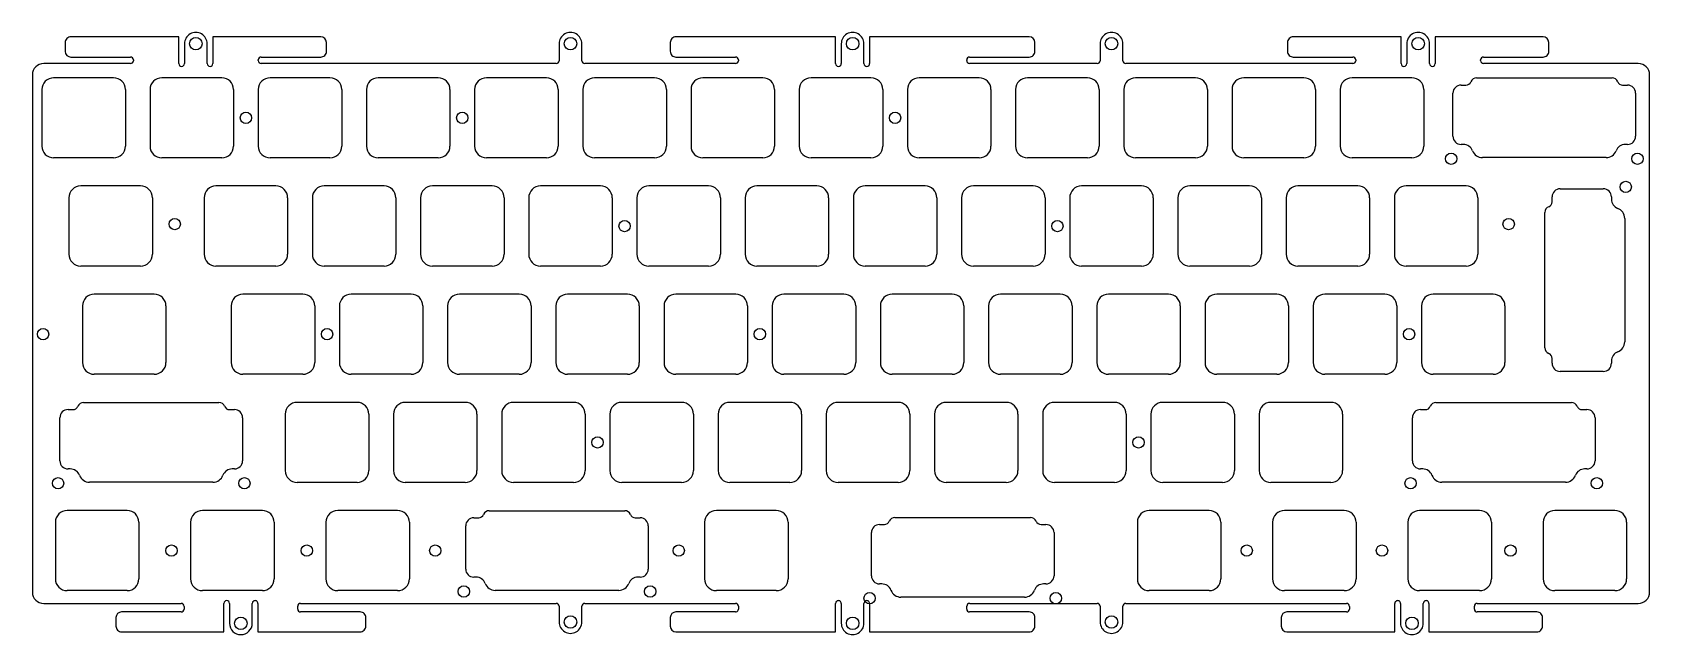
# Model space of a CAD drawing. Header units: millimetres. Extents: x -9 to 276, y -91 to 15.
import ezdxf

# ---------------------------------------------------------------- set-up
doc = ezdxf.new("R2010")
doc.units = ezdxf.units.MM
doc.layers.add('BLACK', color=7, linetype='CONTINUOUS')
doc.layers.add('Edge.Cuts', color=53, linetype='CONTINUOUS')

msp = doc.modelspace()

# ---------------------------------------------------------------- linework, layer by layer
at = {"layer": 'BLACK', "linetype": 'Continuous'}
for p, q in [((16.758349, 14.254188), (-2.24165, 14.254188)), ((16.758349, 9.554201), (16.758349, 14.254188)), ((41.7581, 14.254188), (22.758349, 14.254188)), ((22.758349, 14.254188), (22.758349, 9.554201)), ((104.303625, 14.254188), (104.303624, 14.254139)), ((132.391349, 14.254188), (104.303625, 14.254188)), ((132.391349, 9.554201), (132.391349, 14.254188)), ((166.4901, 14.254188), (138.391349, 14.254188)), ((138.391349, 14.254188), (138.391349, 9.554201)), ((212.977625, 14.254188), (212.977624, 14.254139)), ((231.966349, 14.254188), (212.977625, 14.254188)), ((231.966349, 9.554201), (231.966349, 14.254188)), ((256.9661, 14.254188), (237.966349, 14.254188)), ((237.966349, 14.254188), (237.966349, 9.554201)), ((-3.241651, 13.254192), (-3.241651, 11.699509)), ((17.758349, 13.05419), (17.758349, 9.554201)), ((21.758349, 9.554201), (21.758349, 13.054188)), ((42.758349, 11.7042), (42.758349, 13.270515)), ((83.725094, 13.029757), (83.725094, 10.0643)), ((87.725046, 13.049249), (87.725, 13.049249)), ((87.725046, 10.064175), (87.725046, 13.049249)), ((103.292349, 13.2541), (103.292349, 11.715245)), ((133.391349, 13.05419), (133.391349, 9.554201)), ((137.391349, 9.554201), (137.391349, 13.054188)), ((167.490349, 11.7042), (167.490349, 13.270515)), ((178.975079, 13.031437), (178.975079, 10.0643)), ((182.974954, 10.0642), (182.974954, 13.035636)), ((211.966349, 13.2541), (211.966349, 11.715245)), ((232.966349, 13.0542), (232.966349, 9.554201)), ((236.966349, 9.554201), (236.966349, 13.034001)), ((257.966349, 11.7042), (257.966349, 13.270515)), ((8.253504, 9.564175), (-7.025001, 9.564175)), ((-2.241651, 10.704188), (8.2583, 10.704188)), ((8.253504, 9.564224), (8.253504, 9.564175)), ((8.758349, 10.197855), (8.758349, 10.06416)), ((30.758349, 10.077453), (30.758349, 10.2041)), ((83.216754, 9.564175), (31.2583, 9.564175)), ((31.266336, 10.704139), (31.266337, 10.704188)), ((31.266337, 10.704188), (41.758349, 10.704188)), ((41.758349, 10.704188), (41.758349, 10.704201)), ((83.216755, 9.564223), (83.216754, 9.564175)), ((87.725025, 10.064175), (87.725046, 10.064175)), ((114.787504, 9.564175), (88.2249, 9.564175)), ((104.2924, 10.704188), (114.7923, 10.704188)), ((114.787504, 9.564224), (114.787504, 9.564175)), ((115.292349, 10.197855), (115.292349, 10.0642)), ((155.490349, 10.077453), (155.490349, 10.2041)), ((178.46772, 9.564175), (155.9903, 9.564175)), ((155.998336, 10.704139), (155.998337, 10.704188)), ((155.998337, 10.704188), (166.490349, 10.704188)), ((166.490349, 10.704188), (166.490349, 10.704201)), ((178.467721, 9.564223), (178.46772, 9.564175)), ((182.974977, 10.0642), (182.974954, 10.0642)), ((223.461504, 9.564175), (183.4751, 9.564175)), ((212.9664, 10.704188), (223.4663, 10.704188)), ((223.461504, 9.564224), (223.461504, 9.564175)), ((223.966349, 10.197855), (223.966349, 10.0642)), ((245.966349, 10.077453), (245.966349, 10.2041)), ((273.7248, 9.564175), (246.4663, 9.564175)), ((246.474336, 10.704139), (246.474337, 10.704188)), ((246.474337, 10.704188), (256.966349, 10.704188)), ((256.966349, 10.704188), (256.966349, 10.704201)), ((-9.025, 7.564177), (-9.025, -83.506263)), ((5.275, 7.05), (-5.275, 7.05)), ((24.325, 7.05), (13.775, 7.05)), ((43.375, 7.05), (32.825, 7.05)), ((62.425, 7.05), (51.875, 7.05)), ((81.475, 7.05), (70.925, 7.05)), ((100.525, 7.05), (89.975, 7.05)), ((119.575, 7.05), (109.025, 7.05)), ((138.625, 7.05), (128.075, 7.05)), ((157.675, 7.05), (147.125, 7.05)), ((176.725, 7.05), (166.175, 7.05)), ((195.775, 7.05), (185.225, 7.05)), ((214.825, 7.05), (204.275, 7.05)), ((233.875, 7.05), (223.325, 7.05)), ((275.724975, 7.5641), (275.725, 7.5641)), ((275.725, -83.5062), (275.725, 7.5641)), ((-7.35, 4.975001), (-7.35, -4.975)), ((7.35, 4.975), (7.35, -4.975)), ((11.7, 4.975), (11.7, -4.975)), ((26.4, 4.975), (26.4, -4.975)), ((30.75, 4.975), (30.75, -4.975)), ((45.45, 4.975), (45.45, -4.975)), ((49.8, 4.975), (49.8, -4.975)), ((64.5, 4.975), (64.5, -4.975)), ((68.85, 4.975), (68.85, -4.975)), ((83.55, 4.975), (83.55, -4.975)), ((87.9, 4.975), (87.9, -4.975)), ((102.6, 4.975), (102.6, -4.975)), ((106.95, 4.975), (106.95, -4.975)), ((121.65, 4.975), (121.65, -4.975)), ((126, 4.975), (126, -4.975)), ((140.7, 4.975), (140.7, -4.975)), ((145.05, 4.975), (145.05, -4.975)), ((159.75, 4.975), (159.75, -4.975)), ((164.1, 4.975), (164.1, -4.975)), ((178.8, 4.975), (178.8, -4.975)), ((183.15, 4.975), (183.15, -4.975)), ((197.85, 4.975), (197.85, -4.975)), ((202.2, 4.975), (202.2, -4.975)), ((216.9, 4.975), (216.9, -4.975)), ((221.25, 4.975), (221.25, -4.975)), ((235.95, 4.975), (235.95, -4.975)), ((5.275, -7.05), (-5.275, -7.05)), ((24.325, -7.05), (13.775, -7.05)), ((43.375, -7.05), (32.825, -7.05)), ((62.425, -7.05), (51.875, -7.05)), ((81.475, -7.05), (70.925, -7.05)), ((100.525, -7.05), (89.975, -7.05)), ((119.575, -7.05), (109.025, -7.05)), ((138.625, -7.05), (128.075, -7.05)), ((157.675, -7.05), (147.125, -7.05)), ((176.725, -7.05), (166.175, -7.05)), ((195.775, -7.05), (185.225, -7.05)), ((214.825, -7.05), (204.275, -7.05)), ((233.875, -7.05), (223.325, -7.05)), ((-2.587499, -14.074999), (-2.587499, -24.025001)), ((10.0375, -12), (-0.5125, -12)), ((12.1125, -14.075), (12.112501, -14.075)), ((12.112501, -14.075), (12.112501, -24.025)), ((21.225, -14.075), (21.225, -24.025)), ((33.85, -12), (23.3, -12)), ((35.925, -14.075), (35.925, -24.025)), ((40.275, -14.075), (40.275, -24.025)), ((52.9, -12), (42.35, -12)), ((54.975, -14.075), (54.975, -24.025)), ((59.325, -14.075), (59.325, -24.025)), ((71.95, -12), (61.4, -12)), ((74.025, -14.075), (74.025, -24.025)), ((78.375, -14.075), (78.375, -24.025)), ((91, -12), (80.45, -12)), ((93.075, -14.075), (93.075, -24.025)), ((97.425, -14.075), (97.425, -24.025)), ((110.05, -12), (99.5, -12)), ((112.125, -14.075), (112.125, -24.025)), ((116.475, -14.075), (116.475, -24.025)), ((129.1, -12), (118.55, -12)), ((131.175, -14.075), (131.175, -24.025)), ((135.525, -14.075), (135.525, -24.025)), ((148.15, -12), (137.6, -12)), ((150.225, -14.075), (150.225, -24.025)), ((154.575, -14.075), (154.575, -24.025)), ((167.2, -12), (156.65, -12)), ((169.275, -14.075), (169.275, -24.025)), ((173.625, -14.075), (173.625, -24.025)), ((186.25, -12), (175.7, -12)), ((188.325, -14.075), (188.325, -24.025)), ((192.675, -14.075), (192.675, -24.025)), ((205.3, -12), (194.75, -12)), ((207.375, -14.075), (207.375, -24.025)), ((211.725, -14.075), (211.725, -24.025)), ((224.35, -12), (213.8, -12)), ((226.425, -14.075), (226.425, -24.025)), ((230.775, -14.075), (230.775, -24.025)), ((243.4, -12), (232.85, -12)), ((245.475, -14.075), (245.475, -24.025)), ((10.0375, -26.1), (-0.5125, -26.1)), ((33.85, -26.1), (23.3, -26.1)), ((52.9, -26.1), (42.35, -26.1)), ((71.95, -26.1), (61.4, -26.1)), ((91, -26.1), (80.45, -26.1)), ((110.05, -26.1), (99.5, -26.1)), ((129.1, -26.1), (118.55, -26.1)), ((148.15, -26.1), (137.6, -26.1)), ((167.2, -26.1), (156.65, -26.1)), ((186.25, -26.1), (175.7, -26.1)), ((205.3, -26.1), (194.75, -26.1)), ((224.35, -26.1), (213.8, -26.1)), ((243.4, -26.1), (232.85, -26.1)), ((12.41875, -31.05), (1.868749, -31.05)), ((38.6125, -31.05), (28.0625, -31.05)), ((57.6625, -31.05), (47.1125, -31.05)), ((76.7125, -31.05), (66.1625, -31.05)), ((95.7625, -31.05), (85.2125, -31.05)), ((114.8125, -31.05), (104.2625, -31.05)), ((133.8625, -31.05), (123.3125, -31.05)), ((152.9125, -31.05), (142.3625, -31.05)), ((171.9625, -31.05), (161.4125, -31.05)), ((191.0125, -31.05), (180.4625, -31.05)), ((210.0625, -31.05), (199.5125, -31.05)), ((229.1125, -31.05), (218.5625, -31.05)), ((-0.20625, -33.125), (-0.20625, -43.075001)), ((14.49375, -33.125), (14.49375, -43.075)), ((25.9875, -33.125), (25.9875, -43.075)), ((40.6875, -33.125), (40.6875, -43.075)), ((45.0375, -33.125), (45.0375, -43.075)), ((59.7375, -33.125), (59.7375, -43.075)), ((64.0875, -33.125), (64.0875, -43.075)), ((78.7875, -33.125), (78.7875, -43.075)), ((83.1375, -33.125), (83.1375, -43.075)), ((97.8375, -33.125), (97.8375, -43.075)), ((102.1875, -33.125), (102.1875, -43.075)), ((116.8875, -33.125), (116.8875, -43.075)), ((121.2375, -33.125), (121.2375, -43.075)), ((135.9375, -33.125), (135.9375, -43.075)), ((140.2875, -33.125), (140.2875, -43.075)), ((154.9875, -33.125), (154.9875, -43.075)), ((159.3375, -33.125), (159.3375, -43.075)), ((174.0375, -33.125), (174.0375, -43.075)), ((178.3875, -33.125), (178.3875, -43.075)), ((193.0875, -33.125), (193.0875, -43.075)), ((197.4375, -33.125), (197.4375, -43.075)), ((212.1375, -33.125), (212.1375, -43.075)), ((216.4875, -33.125), (216.4875, -43.075)), ((231.1875, -33.125), (231.1875, -43.075)), ((12.41875, -45.15), (1.86875, -45.15)), ((38.6125, -45.15), (28.0625, -45.15)), ((57.6625, -45.15), (47.1125, -45.15)), ((76.7125, -45.15), (66.1625, -45.15)), ((95.7625, -45.15), (85.2125, -45.15)), ((114.8125, -45.15), (104.2625, -45.15)), ((133.8625, -45.15), (123.3125, -45.15)), ((152.9125, -45.15), (142.3625, -45.15)), ((171.9625, -45.15), (161.4125, -45.15)), ((191.0125, -45.15), (180.4625, -45.15)), ((210.0625, -45.15), (199.5125, -45.15)), ((229.1125, -45.15), (218.5625, -45.15)), ((48.1375, -50.1), (37.5875, -50.1)), ((67.1875, -50.1), (56.6375, -50.1)), ((86.2375, -50.1), (75.6875, -50.1)), ((105.2875, -50.1), (94.7375, -50.1)), ((124.3375, -50.1), (113.7875, -50.1)), ((143.3875, -50.1), (132.8375, -50.1)), ((162.4375, -50.1), (151.8875, -50.1)), ((181.4875, -50.1), (170.9375, -50.1)), ((200.5375, -50.1), (189.9875, -50.1)), ((219.5875, -50.1), (209.0375, -50.1)), ((35.5125, -52.175), (35.5125, -62.125)), ((50.2125, -52.175), (50.2125, -62.125)), ((54.5625, -52.175), (54.5625, -62.125)), ((69.2625, -52.175), (69.2625, -62.125)), ((73.6125, -52.175), (73.6125, -62.125)), ((88.3125, -52.175), (88.3125, -62.125)), ((92.6625, -52.175), (92.6625, -62.125)), ((107.3625, -52.175), (107.3625, -62.125)), ((111.7125, -52.175), (111.7125, -62.125)), ((126.4125, -52.175), (126.4125, -62.125)), ((130.7625, -52.175), (130.7625, -62.125)), ((145.4625, -52.175), (145.4625, -62.125)), ((149.8125, -52.175), (149.8125, -62.125)), ((164.5125, -52.175), (164.5125, -62.125)), ((168.8625, -52.175), (168.8625, -62.125)), ((183.5625, -52.175), (183.5625, -62.125)), ((187.9125, -52.175), (187.9125, -62.125)), ((202.6125, -52.175), (202.6125, -62.125)), ((206.9625, -52.175), (206.9625, -62.125)), ((221.6625, -52.175), (221.6625, -62.125)), ((48.1375, -64.2), (37.5875, -64.2)), ((67.1875, -64.2), (56.6375, -64.2)), ((86.2375, -64.2), (75.6875, -64.2)), ((105.2875, -64.2), (94.7375, -64.2)), ((124.3375, -64.2), (113.7875, -64.2)), ((143.3875, -64.2), (132.8375, -64.2)), ((162.4375, -64.2), (151.8875, -64.2)), ((181.4875, -64.2), (170.9375, -64.2)), ((200.5375, -64.2), (189.9875, -64.2)), ((219.5875, -64.2), (209.0375, -64.2)), ((-7.025002, -85.506262), (17.1921, -85.506262)), ((5.692064, -88.00537), (5.692064, -89.505371)), ((17.182357, -87.005371), (6.69206, -87.005371)), ((17.692065, -86.019553), (17.692065, -86.5054)), ((24.692064, -90.505371), (24.692064, -85.5054)), ((25.692036, -85.5054), (25.692064, -85.5054)), ((25.692064, -85.5054), (25.692064, -89.011026)), ((29.692064, -89.00537), (29.692064, -85.5054)), ((30.691972, -85.513398), (30.692064, -85.513399)), ((30.692064, -85.513399), (30.692064, -90.505371)), ((37.692063, -86.493609), (37.692063, -86.0063)), ((48.692, -87.005371), (38.1922, -87.005371)), ((38.20215, -85.506262), (83.2252, -85.506262)), ((49.692064, -89.5053), (49.692064, -88.016801)), ((83.725064, -86.014801), (83.725064, -88.76162)), ((87.725076, -88.777236), (87.725076, -86.0063)), ((88.2251, -85.506262), (114.7982, -85.506262)), ((88.2251, -85.506276), (88.2251, -85.506262)), ((103.298064, -88.0055), (103.298064, -89.513546)), ((114.7981, -87.005371), (104.294359, -87.005371)), ((114.89301, -86.996314), (114.893002, -86.996275)), ((115.298064, -86.014801), (115.298064, -86.5054)), ((132.397064, -90.505371), (132.397064, -85.5054)), ((133.396972, -85.513398), (133.397064, -85.513399)), ((133.397064, -85.513399), (133.397064, -88.995008)), ((137.397064, -89.0054), (137.397064, -85.5054)), ((138.396972, -85.513398), (138.397064, -85.513399)), ((138.397064, -85.513399), (138.397064, -90.505371)), ((155.496063, -86.493609), (155.496063, -86.0063)), ((166.496, -87.005371), (155.9962, -87.005371)), ((156.00615, -85.506262), (178.475, -85.506262)), ((167.496064, -89.5053), (167.496064, -88.016801)), ((178.975003, -86.012301), (178.975, -88.777198)), ((182.974954, -88.763884), (182.974954, -86.0063)), ((183.477828, -85.506262), (222.3721, -85.506262)), ((210.872064, -88.0055), (210.872064, -89.513546)), ((222.362357, -87.005371), (211.868359, -87.005371)), ((222.872065, -86.019553), (222.872065, -86.5054)), ((230.872064, -90.505371), (230.872064, -85.5054)), ((231.871972, -85.513398), (231.872064, -85.513399)), ((231.872064, -85.513399), (231.872064, -88.982862)), ((235.872064, -89.0054), (235.872064, -85.5054)), ((236.871972, -85.513398), (236.872064, -85.513399)), ((236.872064, -85.513399), (236.872064, -90.505371)), ((244.872063, -86.493609), (244.872063, -86.0063)), ((255.872, -87.005371), (245.3722, -87.005371)), ((245.38215, -85.506262), (273.712672, -85.506262)), ((256.872064, -89.5053), (256.872064, -88.016801)), ((5.692064, -89.505371), (5.692079, -89.505371)), ((6.69205, -90.505371), (24.692064, -90.505371)), ((30.692064, -90.505371), (48.678436, -90.505371)), ((87.724996, -88.777236), (87.725076, -88.777236)), ((104.298, -90.505371), (132.397064, -90.505371)), ((138.397064, -90.505371), (166.482436, -90.505371)), ((211.872, -90.505371), (230.872064, -90.505371)), ((236.872064, -90.505371), (255.858436, -90.505371))]:
    msp.add_line(p, q, dxfattribs=at)
at = {"layer": 'BLACK'}
for centre, radius in [((19.758349, 13.054188), 1.1), ((85.725, 13.049249), 1.1), ((135.391349, 13.054188), 1.1), ((180.975, 13.049249), 1.1), ((234.966349, 13.054188), 1.1), ((28.575, 0), 1), ((66.675, 0), 1), ((142.875, 0), 1), ((16.04875, -18.7), 1), ((95.25, -19.05), 1), ((171.45, -19.05), 1), ((250.9012, -18.7), 1), ((-7.14375, -38.1), 1), ((42.8625, -38.1), 1), ((119.0625, -38.1), 1), ((90.4875, -57.15), 1), ((185.7375, -57.15), 1), ((27.692064, -89.005371), 1.1), ((85.725, -88.777236), 1.1), ((135.397064, -89.005371), 1.1), ((180.975, -88.777236), 1.1), ((233.872064, -89.005371), 1.1)]:
    msp.add_circle(centre, radius, dxfattribs=at)
for centre, radius, start, end in [((-2.241655, 13.254192), 0.999996, 89.99971352, 180), ((19.75835, 13.05419), 2.000001, 359.9999427, 180), ((41.7581, 13.2538), 1.000388, 0.95737144, 90), ((85.725, 13.04925), 2.000001, 359.99997135, 180.55844188), ((104.2924, 13.2541), 1.000051, 89.35696425, 180), ((135.39135, 13.05419), 2.000001, 359.9999427, 180), ((166.4901, 13.2538), 1.000388, 0.95737144, 90), ((180.975, 13.0491), 1.999999, 359.61428177, 180.50601451), ((212.9664, 13.2541), 1.000051, 89.35696425, 180), ((234.9664, 13.0542), 2.000051, 359.42134619, 180), ((256.9661, 13.2538), 1.000388, 0.95737144, 90), ((-2.241651, 11.704199), 1.000011, 180.26871524, 270), ((41.7584, 11.7042), 0.999949, 269.99707791, 0), ((104.2924, 11.7043), 1.000112, 179.37295471, 270), ((166.4904, 11.7042), 0.999949, 269.99707791, 0), ((212.9664, 11.7043), 1.000112, 179.37295471, 270), ((256.9664, 11.7042), 0.999949, 269.99707791, 0), ((-7.025001, 7.564176), 1.999999, 90, 179.99997135), ((8.25838, 10.06416), 0.499969, 269.44119775, 0), ((8.2584, 10.2042), 0.499988, 359.27288142, 90.01145943), ((17.258349, 9.554201), 0.5, 180, 0), ((22.258349, 9.554201), 0.5, 180, 0), ((31.2584, 10.0644), 0.500225, 178.50472849, 269.988546), ((31.2584, 10.2041), 0.500051, 89.09074865, 180), ((83.225, 10.0643), 0.500094, 269.05542366, 0), ((88.2249, 10.064), 0.499825, 179.97994146, 270), ((114.7924, 10.0642), 0.499949, 269.43895073, 0), ((114.7924, 10.2042), 0.499988, 359.27288142, 90.01145943), ((132.891349, 9.554201), 0.5, 180, 0), ((137.891349, 9.554201), 0.5, 180, 0), ((155.9904, 10.0644), 0.500225, 178.50472849, 269.988546), ((155.9904, 10.2041), 0.500051, 89.09074865, 180), ((178.475, 10.0643), 0.500079, 269.16607537, 0), ((183.4752, 10.0644), 0.500225, 180.02290809, 269.988546), ((223.4664, 10.0642), 0.499949, 269.43895073, 0), ((223.4664, 10.2042), 0.499988, 359.27288142, 90.01145943), ((232.466349, 9.554201), 0.5, 180, 0), ((237.466349, 9.554201), 0.5, 180, 0), ((246.4664, 10.0644), 0.500225, 178.50472849, 269.988546), ((246.4664, 10.2041), 0.500051, 89.09074865, 180), ((273.7248, 7.564), 2.000175, 0.00286454, 90), ((-5.275001, 4.975001), 2.074999, 89.99997239, 180), ((5.275, 4.975), 2.075, 0, 90), ((13.775, 4.975), 2.075, 90, 180), ((24.325, 4.975), 2.075, 0, 90), ((32.825, 4.975), 2.075, 90, 180), ((43.375, 4.975), 2.075, 0, 90), ((51.875, 4.975), 2.075, 90, 180), ((62.425, 4.975), 2.075, 0, 90), ((70.925, 4.975), 2.075, 90, 180), ((81.475, 4.975), 2.075, 0, 90), ((89.975, 4.975), 2.075, 90, 180), ((100.525, 4.975), 2.075, 0, 90), ((109.025, 4.975), 2.075, 90, 180), ((119.575, 4.975), 2.075, 0, 90), ((128.075, 4.975), 2.075, 90, 180), ((138.625, 4.975), 2.075, 0, 90), ((147.125, 4.975), 2.075, 90, 180), ((157.675, 4.975), 2.075, 0, 90), ((166.175, 4.975), 2.075, 90, 180), ((176.725, 4.975), 2.075, 0, 90), ((185.225, 4.975), 2.075, 90, 180), ((195.775, 4.975), 2.075, 0, 90), ((204.275, 4.975), 2.075, 90, 180), ((214.825, 4.975), 2.075, 0, 90), ((223.325, 4.975), 2.075, 90, 180), ((233.875, 4.975), 2.075, 0, 90), ((-5.275001, -4.975001), 2.074999, 179.99997239, 270.00002761), ((5.275, -4.975), 2.075, 270, 0), ((13.775, -4.975), 2.075, 180, 270), ((24.325, -4.975), 2.075, 270, 0), ((32.825, -4.975), 2.075, 180, 270), ((43.375, -4.975), 2.075, 270, 0), ((51.875, -4.975), 2.075, 180, 270), ((62.425, -4.975), 2.075, 270, 0), ((70.925, -4.975), 2.075, 180, 270), ((81.475, -4.975), 2.075, 270, 0), ((89.975, -4.975), 2.075, 180, 270), ((100.525, -4.975), 2.075, 270, 0), ((109.025, -4.975), 2.075, 180, 270), ((119.575, -4.975), 2.075, 270, 0), ((128.075, -4.975), 2.075, 180, 270), ((138.625, -4.975), 2.075, 270, 0), ((147.125, -4.975), 2.075, 180, 270), ((157.675, -4.975), 2.075, 270, 0), ((166.175, -4.975), 2.075, 180, 270), ((176.725, -4.975), 2.075, 270, 0), ((185.225, -4.975), 2.075, 180, 270), ((195.775, -4.975), 2.075, 270, 0), ((204.275, -4.975), 2.075, 180, 270), ((214.825, -4.975), 2.075, 270, 0), ((223.325, -4.975), 2.075, 180, 270), ((233.875, -4.975), 2.075, 270, 0), ((-0.5125, -14.074999), 2.074999, 90, 180), ((10.0375, -14.075), 2.075, 0, 90), ((23.3, -14.075), 2.075, 90, 180), ((33.85, -14.075), 2.075, 0, 90), ((42.35, -14.075), 2.075, 90, 180), ((52.9, -14.075), 2.075, 0, 90), ((61.4, -14.075), 2.075, 90, 180), ((71.95, -14.075), 2.075, 0, 90), ((80.45, -14.075), 2.075, 90, 180), ((91, -14.075), 2.075, 0, 90), ((99.5, -14.075), 2.075, 90, 180), ((110.05, -14.075), 2.075, 0, 90), ((118.55, -14.075), 2.075, 90, 180), ((129.1, -14.075), 2.075, 0, 90), ((137.6, -14.075), 2.075, 90, 180), ((148.15, -14.075), 2.075, 0, 90), ((156.65, -14.075), 2.075, 90, 180), ((167.2, -14.075), 2.075, 0, 90), ((175.7, -14.075), 2.075, 90, 180), ((186.25, -14.075), 2.075, 0, 90), ((194.75, -14.075), 2.075, 90, 180), ((205.3, -14.075), 2.075, 0, 90), ((213.8, -14.075), 2.075, 90, 180), ((224.35, -14.075), 2.075, 0, 90), ((232.85, -14.075), 2.075, 90, 180), ((243.4, -14.075), 2.075, 0, 90), ((-0.5125, -24.025001), 2.074999, 180, 270), ((10.0375, -24.025), 2.075001, 270, 0), ((23.3, -24.025), 2.075, 180, 270), ((33.85, -24.025), 2.075, 270, 0), ((42.35, -24.025), 2.075, 180, 270), ((52.9, -24.025), 2.075, 270, 0), ((61.4, -24.025), 2.075, 180, 270), ((71.95, -24.025), 2.075, 270, 0), ((80.45, -24.025), 2.075, 180, 270), ((91, -24.025), 2.075, 270, 0), ((99.5, -24.025), 2.075, 180, 270), ((110.05, -24.025), 2.075, 270, 0), ((118.55, -24.025), 2.075, 180, 270), ((129.1, -24.025), 2.075, 270, 0), ((137.6, -24.025), 2.075, 180, 270), ((148.15, -24.025), 2.075, 270, 0), ((156.65, -24.025), 2.075, 180, 270), ((167.2, -24.025), 2.075, 270, 0), ((175.7, -24.025), 2.075, 180, 270), ((186.25, -24.025), 2.075, 270, 0), ((194.75, -24.025), 2.075, 180, 270), ((205.3, -24.025), 2.075, 270, 0), ((213.8, -24.025), 2.075, 180, 270), ((224.35, -24.025), 2.075, 270, 0), ((232.85, -24.025), 2.075, 180, 270), ((243.4, -24.025), 2.075, 270, 0), ((1.868754, -33.125004), 2.075004, 90.00013806, 179.99988955), ((12.41875, -33.125), 2.075, 0, 90), ((28.0625, -33.125), 2.075, 90, 180), ((38.6125, -33.125), 2.075, 0, 90), ((47.1125, -33.125), 2.075, 90, 180), ((57.6625, -33.125), 2.075, 0, 90), ((66.1625, -33.125), 2.075, 90, 180), ((76.7125, -33.125), 2.075, 0, 90), ((85.2125, -33.125), 2.075, 90, 180), ((95.7625, -33.125), 2.075, 0, 90), ((104.2625, -33.125), 2.075, 90, 180), ((114.8125, -33.125), 2.075, 0, 90), ((123.3125, -33.125), 2.075, 90, 180), ((133.8625, -33.125), 2.075, 0, 90), ((142.3625, -33.125), 2.075, 90, 180), ((152.9125, -33.125), 2.075, 0, 90), ((161.4125, -33.125), 2.075, 90, 180), ((171.9625, -33.125), 2.075, 0, 90), ((180.4625, -33.125), 2.075, 90, 180), ((191.0125, -33.125), 2.075, 0, 90), ((199.5125, -33.125), 2.075, 90, 180), ((210.0625, -33.125), 2.075, 0, 90), ((218.5625, -33.125), 2.075, 90, 180), ((229.1125, -33.125), 2.075, 0, 90), ((1.868752, -43.074998), 2.075002, 180.00008284, 269.99994478), ((12.41875, -43.075), 2.075, 270, 0), ((28.0625, -43.075), 2.075, 180, 270), ((38.6125, -43.075), 2.075, 270, 0), ((47.1125, -43.075), 2.075, 180, 270), ((57.6625, -43.075), 2.075, 270, 0), ((66.1625, -43.075), 2.075, 180, 270), ((76.7125, -43.075), 2.075, 270, 0), ((85.2125, -43.075), 2.075, 180, 270), ((95.7625, -43.075), 2.075, 270, 0), ((104.2625, -43.075), 2.075, 180, 270), ((114.8125, -43.075), 2.075, 270, 0), ((123.3125, -43.075), 2.075, 180, 270), ((133.8625, -43.075), 2.075, 270, 0), ((142.3625, -43.075), 2.075, 180, 270), ((152.9125, -43.075), 2.075, 270, 0), ((161.4125, -43.075), 2.075, 180, 270), ((171.9625, -43.075), 2.075, 270, 0), ((180.4625, -43.075), 2.075, 180, 270), ((191.0125, -43.075), 2.075, 270, 0), ((199.5125, -43.075), 2.075, 180, 270), ((210.0625, -43.075), 2.075, 270, 0), ((218.5625, -43.075), 2.075, 180, 270), ((229.1125, -43.075), 2.075, 270, 0), ((37.5875, -52.175), 2.075, 90, 180), ((48.1375, -52.175), 2.075, 0, 90), ((56.6375, -52.175), 2.075, 90, 180), ((67.1875, -52.175), 2.075, 0, 90), ((75.6875, -52.175), 2.075, 90, 180), ((86.2375, -52.175), 2.075, 0, 90), ((94.7375, -52.175), 2.075, 90, 180), ((105.2875, -52.175), 2.075, 0, 90), ((113.7875, -52.175), 2.075, 90, 180), ((124.3375, -52.175), 2.075, 0, 90), ((132.8375, -52.175), 2.075, 90, 180), ((143.3875, -52.175), 2.075, 0, 90), ((151.8875, -52.175), 2.075, 90, 180), ((162.4375, -52.175), 2.075, 0, 90), ((170.9375, -52.175), 2.075, 90, 180), ((181.4875, -52.175), 2.075, 0, 90), ((189.9875, -52.175), 2.075, 90, 180), ((200.5375, -52.175), 2.075, 0, 90), ((209.0375, -52.175), 2.075, 90, 180), ((219.5875, -52.175), 2.075, 0, 90), ((37.5875, -62.125), 2.075, 180, 270), ((48.1375, -62.125), 2.075, 270, 0), ((56.6375, -62.125), 2.075, 180, 270), ((67.1875, -62.125), 2.075, 270, 0), ((75.6875, -62.125), 2.075, 180, 270), ((86.2375, -62.125), 2.075, 270, 0), ((94.7375, -62.125), 2.075, 180, 270), ((105.2875, -62.125), 2.075, 270, 0), ((113.7875, -62.125), 2.075, 180, 270), ((124.3375, -62.125), 2.075, 270, 0), ((132.8375, -62.125), 2.075, 180, 270), ((143.3875, -62.125), 2.075, 270, 0), ((151.8875, -62.125), 2.075, 180, 270), ((162.4375, -62.125), 2.075, 270, 0), ((170.9375, -62.125), 2.075, 180, 270), ((181.4875, -62.125), 2.075, 270, 0), ((189.9875, -62.125), 2.075, 180, 270), ((200.5375, -62.125), 2.075, 270, 0), ((209.0375, -62.125), 2.075, 180, 270), ((219.5875, -62.125), 2.075, 270, 0), ((-7.025001, -83.506263), 1.999999, 180, 269.99997135), ((25.19205, -85.5054), 0.499986, 0, 180), ((30.19205, -85.5054), 0.499986, 359.08343191, 180), ((132.897, -85.5054), 0.499936, 359.08352355, 180), ((137.897, -85.5054), 0.499936, 359.08352355, 180), ((231.372, -85.5054), 0.499936, 359.08352355, 180), ((236.372, -85.5054), 0.499936, 359.08352355, 180), ((273.7249, -83.5062), 2.0001, 269.64970883, 0), ((6.69206, -88.00537), 0.999996, 90, 180), ((17.1919, -86.5053), 0.500165, 268.90674071, 359.98854462), ((17.192, -86.0065), 0.500238, 358.50477033, 89.9885463), ((38.1923, -86.505), 0.500371, 178.69553141, 269.98854934), ((38.1923, -86.0064), 0.500237, 88.87173045, 179.98854627), ((48.692, -88.0055), 1.000129, 359.35256939, 90), ((83.2253, -86.0061), 0.499838, 359.00256878, 90.01146287), ((88.225, -86.0062), 0.499924, 89.9885391, 180.0114609), ((104.2982, -88.0055), 1.000136, 90.22004362, 180), ((114.798, -86.5047), 0.500671, 270.0114438, 280.93815927), ((114.7983, -86.0061), 0.499838, 359.00256878, 90.01146287), ((114.798, -86.5054), 0.500064, 280.9534312, 0), ((155.9963, -86.505), 0.500371, 178.69553141, 269.98854934), ((155.9963, -86.0064), 0.500237, 88.87173045, 179.98854627), ((166.496, -88.0055), 1.000129, 359.35256939, 90), ((178.4749, -86.0064), 0.500138, 359.32396585, 89.98854401), ((183.4751, -86.0064), 0.500146, 89.68748358, 179.98854419), ((211.8722, -88.0055), 1.000136, 90.22004362, 180), ((222.3719, -86.5053), 0.500165, 268.90674071, 359.98854462), ((222.372, -86.0065), 0.500238, 358.50477033, 89.9885463), ((245.3723, -86.505), 0.500371, 178.69553141, 269.98854934), ((245.3723, -86.0064), 0.500237, 88.87173045, 179.98854627), ((255.872, -88.0055), 1.000129, 359.35256939, 90), ((6.69205, -89.5054), 0.999971, 179.99833837, 270), ((27.69206, -89.00537), 2.000004, 180.16203236, 0), ((48.6919, -89.5053), 1.000164, 269.22867099, 0), ((85.725, -88.77724), 1.999996, 179.55251474, 0.00011459), ((104.298, -89.5054), 0.999971, 180.46675097, 270), ((135.39705, -89.0054), 2.000014, 179.70229172, 0), ((166.4959, -89.5053), 1.000164, 269.22867099, 0), ((180.975, -88.7773), 1.999999, 179.99707792, 0.38434316), ((211.872, -89.5054), 0.999971, 180.46675097, 270), ((233.872, -89.0054), 2.000064, 179.35434053, 0), ((255.8719, -89.5053), 1.000164, 269.22867099, 0)]:
    msp.add_arc(centre, radius, start, end, dxfattribs=at)
at = {"layer": 'Edge.Cuts', "linetype": 'CONTINUOUS'}
for p, q in [((242.52436, 5.77544), (243.38997, 5.77544)), ((245.24718, 7.0276), (269.10242, 7.0276)), ((270.95963, 5.77544), (271.82524, 5.77544)), ((241.09936, -3.25044), (241.09936, 4.35044)), ((273.25024, 4.35044), (273.25024, -3.25044)), ((242.9284, -4.67544), (242.52436, -4.67544)), ((271.82524, -4.67544), (271.4212, -4.67544)), ((268.0503, -7.01191), (246.2993, -7.01191)), ((258.54331, -14.79037), (258.54331, -13.92476)), ((259.96831, -12.49976), (267.56919, -12.49976)), ((268.99419, -13.92476), (268.99419, -14.3288)), ((257.29115, -40.50282), (257.29115, -16.64758)), ((271.33066, -17.6997), (271.33066, -39.4507)), ((248.16875, -31.05), (237.618749, -31.05)), ((235.54375, -33.125), (235.54375, -43.075001)), ((250.24375, -33.125), (250.24375, -43.075)), ((258.54331, -43.22564), (258.54331, -42.36003)), ((248.16875, -45.15), (237.61875, -45.15)), ((267.56919, -44.65064), (259.96831, -44.65064)), ((268.99419, -42.8216), (268.99419, -43.22564)), ((-0.02157, -50.1224), (23.83367, -50.1224)), ((238.10343, -50.1224), (261.95867, -50.1224)), ((-4.16939, -60.40044), (-4.16939, -52.79956)), ((-2.74439, -51.37456), (-1.87878, -51.37456)), ((25.69088, -51.37456), (26.55649, -51.37456)), ((27.98149, -52.79956), (27.98149, -60.40044)), ((233.95561, -60.40044), (233.95561, -52.79956)), ((235.38061, -51.37456), (236.24622, -51.37456)), ((263.81588, -51.37456), (264.68149, -51.37456)), ((266.10649, -52.79956), (266.10649, -60.40044)), ((-2.34035, -61.82544), (-2.74439, -61.82544)), ((26.55649, -61.82544), (26.15245, -61.82544)), ((235.78465, -61.82544), (235.38061, -61.82544)), ((264.68149, -61.82544), (264.27745, -61.82544)), ((22.78155, -64.16191), (1.03055, -64.16191)), ((260.90655, -64.16191), (239.15555, -64.16191)), ((7.65625, -69.15), (-2.893751, -69.15)), ((31.46875, -69.15), (20.918749, -69.15)), ((55.28125, -69.15), (44.731249, -69.15)), ((68.69311, -70.42456), (69.55872, -70.42456)), ((71.41593, -69.1724), (95.27117, -69.1724)), ((97.12838, -70.42456), (97.99399, -70.42456)), ((121.95625, -69.15), (111.406249, -69.15)), ((142.85343, -70.363025), (166.70867, -70.363025)), ((198.15625, -69.15), (187.606249, -69.15)), ((221.96875, -69.15), (211.418749, -69.15)), ((245.78125, -69.15), (235.231249, -69.15)), ((269.59375, -69.15), (259.043749, -69.15)), ((-4.96875, -71.225), (-4.96875, -81.175001)), ((9.73125, -71.225), (9.73125, -81.175)), ((18.84375, -71.225), (18.84375, -81.175001)), ((33.54375, -71.225), (33.54375, -81.175)), ((42.65625, -71.225), (42.65625, -81.175001)), ((57.35625, -71.225), (57.35625, -81.175)), ((67.26811, -79.45044), (67.26811, -71.84956)), ((99.41899, -71.84956), (99.41899, -79.45044)), ((109.33125, -71.225), (109.33125, -81.175001)), ((124.03125, -71.225), (124.03125, -81.175)), ((138.70561, -80.641065), (138.70561, -73.040185)), ((140.13061, -71.615185), (140.99622, -71.615185)), ((168.56588, -71.615185), (169.43149, -71.615185)), ((170.85649, -73.040185), (170.85649, -80.641065)), ((185.53125, -71.225), (185.53125, -81.175001)), ((200.23125, -71.225), (200.23125, -81.175)), ((209.34375, -71.225), (209.34375, -81.175001)), ((224.04375, -71.225), (224.04375, -81.175)), ((233.15625, -71.225), (233.15625, -81.175001)), ((247.85625, -71.225), (247.85625, -81.175)), ((256.96875, -71.225), (256.96875, -81.175001)), ((271.66875, -71.225), (271.66875, -81.175)), ((69.09715, -80.87544), (68.69311, -80.87544)), ((97.99399, -80.87544), (97.58995, -80.87544)), ((140.53465, -82.066065), (140.13061, -82.066065)), ((169.43149, -82.066065), (169.02745, -82.066065)), ((7.65625, -83.25), (-2.89375, -83.25)), ((31.46875, -83.25), (20.91875, -83.25)), ((55.28125, -83.25), (44.73125, -83.25)), ((94.21905, -83.21191), (72.46805, -83.21191)), ((121.95625, -83.25), (111.40625, -83.25)), ((165.65655, -84.402535), (143.90555, -84.402535)), ((198.15625, -83.25), (187.60625, -83.25)), ((221.96875, -83.25), (211.41875, -83.25)), ((245.78125, -83.25), (235.23125, -83.25)), ((269.59375, -83.25), (259.04375, -83.25))]:
    msp.add_line(p, q, dxfattribs=at)
at = {"layer": 'Edge.Cuts'}
for centre in [(240.775, -7.2), (273.575, -7.2), (271.51875, -12.175), (233.3625, -38.1), (-4.49375, -64.35), (28.30625, -64.35), (233.63125, -64.35), (266.43125, -64.35), (15.478125, -76.2), (39.290625, -76.2), (61.9125, -76.2), (104.775, -76.2), (204.7875, -76.2), (228.6, -76.2), (251.221875, -76.2), (66.94375, -83.4), (99.74375, -83.4), (138.38125, -84.590625), (171.18125, -84.590625)]:
    msp.add_circle(centre, 1, dxfattribs=at)
for centre, radius, start, end in [((242.52436, 4.35044), 1.425, 90, 180), ((243.38997, 6.70385), 0.928411, -90, -22.02270195), ((245.2472, 5.9526), 1.075006, 90.00106597, 157.97610066), ((269.1024, 5.9526), 1.075, 22.02389934, 89.99893403), ((270.9596, 6.7039), 0.92846, -157.97374324, -89.99814868), ((271.82524, 4.35044), 1.425, 0, 90), ((242.52436, -3.25044), 1.425, -180, -90), ((242.92841, -6.40037), 1.72493, 20.54597615, 90.00033216), ((271.4212, -6.4004), 1.724938, 90, 159.45340178), ((271.8252, -3.2504), 1.42504, -89.99839174, -0.00160826), ((246.29931, -5.13696), 1.87495, -159.45407657, -90.00030559), ((268.0503, -5.137), 1.874943, -90, -20.54506499), ((259.96831, -13.92476), 1.425, 90, 180), ((267.56915, -13.9248), 1.42504, 0.00160826, 89.99839174), ((258.36615, -16.6476), 1.075, 112.02389934, 179.99893403), ((257.61485, -14.7904), 0.92846, -67.97374324, 0.00185132), ((270.71915, -14.3288), 1.724938, -180, -110.54659822), ((269.45575, -17.6997), 1.874943, 0, 69.45493501), ((237.6188, -33.125), 2.07505, 90.00140823, 180), ((248.1688, -33.125), 2.075, 0, 90.00138062), ((269.45571, -39.45069), 1.87495, -69.45407657, -0.00030559), ((258.36615, -40.5028), 1.075006, -179.99893403, -112.02389934), ((257.6149, -42.36003), 0.928411, 0, 67.97729805), ((270.71912, -42.82159), 1.72493, -249.45402385, -179.99966784), ((237.6188, -43.075), 2.075, -179.99997239, -90.00138062), ((248.1688, -43.075), 2.07495, -90.00138062, 0), ((259.96831, -43.22564), 1.425, -180, -90), ((267.56919, -43.22564), 1.425, -90, 0), ((-1.87878, -50.44615), 0.928411, -90, -22.02270195), ((-0.02155, -51.1974), 1.075006, 90.00106597, 157.97610066), ((23.83365, -51.1974), 1.075, 22.02389934, 89.99893403), ((25.69085, -50.4461), 0.92846, -157.97374324, -89.99814868), ((236.24622, -50.44615), 0.928411, -90, -22.02270195), ((238.10345, -51.1974), 1.075006, 90.00106597, 157.97610066), ((261.95865, -51.1974), 1.075, 22.02389934, 89.99893403), ((263.81585, -50.4461), 0.92846, -157.97374324, -89.99814868), ((-2.74439, -52.79956), 1.425, 90, 180), ((26.55649, -52.79956), 1.425, 0, 90), ((235.38061, -52.79956), 1.425, 90, 180), ((264.68149, -52.79956), 1.425, 0, 90), ((-2.74439, -60.40044), 1.425, -180, -90), ((-2.34034, -63.55037), 1.72493, 20.54597615, 90.00033216), ((26.15245, -63.5504), 1.724938, 90, 159.45340178), ((26.55645, -60.4004), 1.42504, -89.99839174, -0.00160826), ((235.38061, -60.40044), 1.425, -180, -90), ((235.78466, -63.55037), 1.72493, 20.54597615, 90.00033216), ((264.27745, -63.5504), 1.724938, 90, 159.45340178), ((264.68145, -60.4004), 1.42504, -89.99839174, -0.00160826), ((1.03056, -62.28696), 1.87495, -159.45407657, -90.00030559), ((22.78155, -62.287), 1.874943, -90, -20.54506499), ((239.15556, -62.28696), 1.87495, -159.45407657, -90.00030559), ((260.90655, -62.287), 1.874943, -90, -20.54506499), ((-2.893746, -71.225004), 2.075004, 90.00013806, 179.99988955), ((7.65625, -71.225), 2.075, 0, 90), ((20.91875, -71.225), 2.075, 90.00002761, 180), ((31.4688, -71.225), 2.075, 0, 90.00138062), ((44.7313, -71.225), 2.07505, 90.0014082, 180), ((55.2813, -71.225), 2.075, 0, 90.00138062), ((68.69311, -71.84956), 1.425, 90, 180), ((69.55872, -69.49615), 0.928411, -90, -22.02270195), ((71.41595, -70.2474), 1.075006, 90.00106597, 157.97610066), ((95.27115, -70.2474), 1.075, 22.02389934, 89.99893403), ((97.12835, -69.4961), 0.92846, -157.97374324, -89.99814868), ((97.99399, -71.84956), 1.425, 0, 90), ((111.4063, -71.225), 2.07505, 90.0014082, 180), ((121.9563, -71.225), 2.075, 0, 90.00138062), ((140.996223, -70.686778), 0.928407, -90.00018514, -22.02259974), ((142.853436, -71.438014), 1.074989, 90.00031979, 157.97636435), ((166.70865, -71.438025), 1.075, 22.02389934, 89.99893403), ((168.56575, -70.686925), 0.92826, -157.98287241, -89.9919759), ((187.6063, -71.225), 2.07505, 90.0014082, 180), ((198.1563, -71.225), 2.075, 0, 90.00138062), ((211.4188, -71.225), 2.07505, 90.0014082, 180), ((221.9688, -71.225), 2.075, 0, 90.00138062), ((235.2313, -71.225), 2.07505, 90.0014082, 180), ((245.7813, -71.225), 2.075, 0, 90.00138062), ((259.0438, -71.225), 2.07505, 90.0014082, 180), ((269.5938, -71.225), 2.075, 0, 90.00138062), ((140.130611, -73.040186), 1.425001, 90.00004021, 179.99995979), ((169.43149, -73.040185), 1.425, 0, 90), ((68.69311, -79.45044), 1.425, -180, -90), ((97.99395, -79.4504), 1.42504, -89.99839174, -0.00160826), ((-2.893748, -81.174998), 2.075002, -179.99991716, -90.00005522), ((7.65625, -81.175), 2.075, -90, 0), ((20.91875, -81.175), 2.075, -179.99997239, -90), ((31.4688, -81.175), 2.07495, -90.00138065, 0), ((44.7313, -81.175), 2.075, -179.99997239, -90.00138062), ((55.2813, -81.175), 2.07495, -90.00138065, 0), ((69.09716, -82.60037), 1.72493, 20.54597615, 90.00033216), ((72.46806, -81.33696), 1.87495, -159.45407657, -90.00030559), ((94.21905, -81.337), 1.874943, -90, -20.54506499), ((97.58995, -82.6004), 1.724938, 90, 159.45340178), ((111.4063, -81.175), 2.075, -179.99997239, -90.00138062), ((121.9563, -81.175), 2.07495, -90.00138065, 0), ((140.130611, -80.641064), 1.425001, -179.99995979, -90.00004021), ((140.53466, -83.790997), 1.724932, 20.54603836, 90.00033216), ((169.0275, -83.791065), 1.724999, 90.00166075, 159.45274057), ((169.43145, -80.641025), 1.42504, -89.99839174, -0.00160826), ((187.6063, -81.175), 2.075, -179.99997239, -90.00138062), ((198.1563, -81.175), 2.07495, -90.00138065, 0), ((211.4188, -81.175), 2.075, -179.99997239, -90.00138062), ((221.9688, -81.175), 2.07495, -90.00138065, 0), ((235.2313, -81.175), 2.075, -179.99997239, -90.00138062), ((245.7813, -81.175), 2.07495, -90.00138065, 0), ((259.0438, -81.175), 2.075, -179.99997239, -90.00138062), ((269.5938, -81.175), 2.07495, -90.00138065, 0), ((143.905564, -82.527574), 1.874961, -159.4538047, -90.00042782), ((165.65663, -82.527685), 1.874847, -90.00244482, -20.54420599)]:
    msp.add_arc(centre, radius, start, end, dxfattribs=at)

doc.saveas('drawing.dxf')
